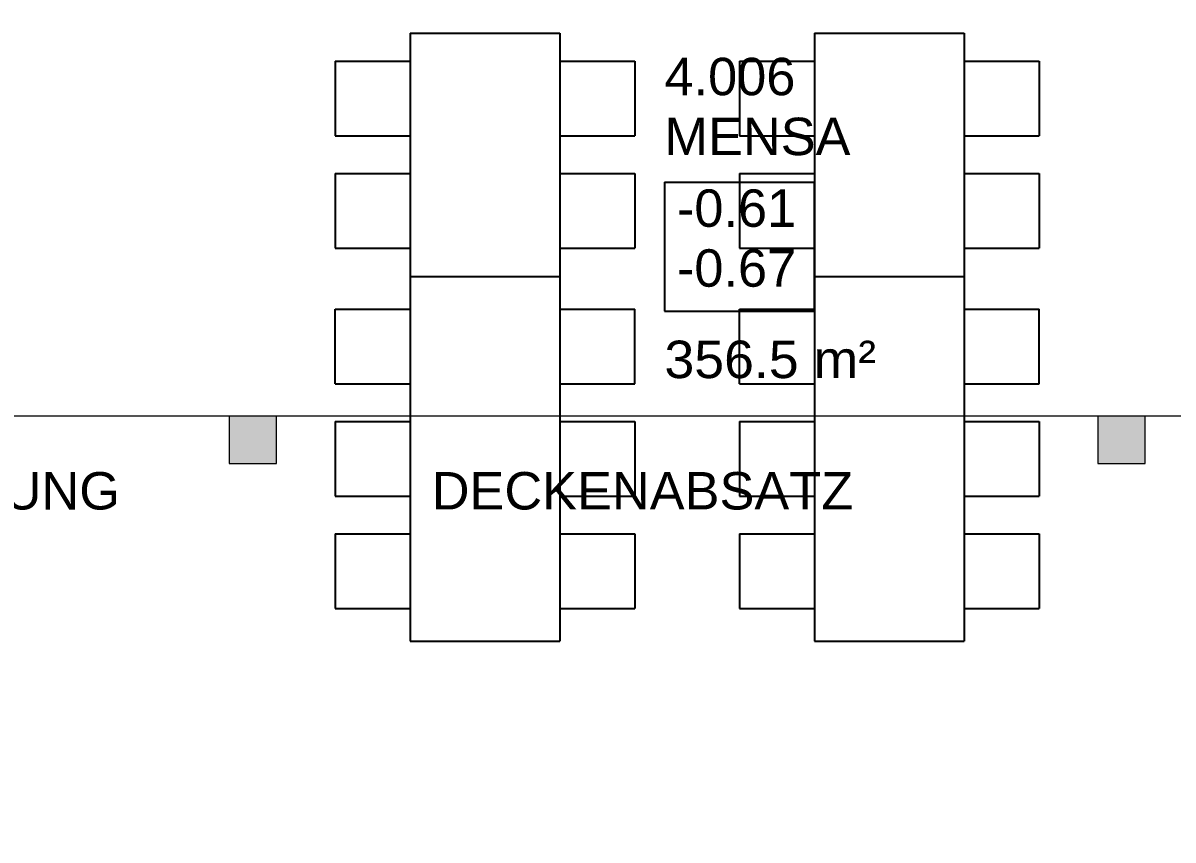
# Model space of a CAD drawing. Header units: metres. Extents: x 5.3 to 99.3, y 16.8 to 86.8.
# Drawn here: x 27.59 to 33.73, y 34.37 to 38.74 of the extents above; entities that cross this region are included whole.
import ezdxf

# ---------------------------------------------------------------- set-up
doc = ezdxf.new("R2010")
doc.units = ezdxf.units.M
for name, color, linetype in [('BEMASSUNG', 7, 'Continuous'), ('GRUNDRISS', 1, 'Continuous'), ('MÖBEL', 7, 'Continuous'), ('SCHRAFFUR', 7, 'Continuous'), ('TEXT', 7, 'Continuous')]:
    doc.layers.add(name, color=color, linetype=linetype)
doc.layers.get('0').off()
doc.styles.add('0.20', font='arial.ttf', dxfattribs={"height": 0.2})
doc.styles.add('ERSTELLTER_STIL_1', font='swissc.ttf', dxfattribs={"width": 1.25})
doc.styles.get("Standard").update_dxf_attribs({"font": 'arial.ttf'})
doc.dimstyles.new('m', dxfattribs={"dimscale": 0.1, "dimtxt": 1.4, "dimasz": 0.9, "dimexe": 0.2275, "dimexo": 10, "dimgap": 0.6, "dimtad": 1, "dimzin": 4, "dimdsep": 46, "dimlunit": 6, "dimtxsty": 'Standard', "dimblk": 'ARCHTICK', "dimcen": 0.09, "dimadec": 0, "dimazin": 0, "dimtfac": 1, "dimtofl": 0, "dimtmove": 0, "dimatfit": 2, "dimfxl": 10, "dimfxlon": 1, "dimtolj": 1, "dimtzin": 0, "dimarcsym": 0})

# ---------------------------------------------------------------- blocks, each defined once
blk = doc.blocks.new('_ArchTick')
at = {"color": 0, "linetype": 'ByBlock', "const_width": 0.15}
blk.add_lwpolyline([(-0.5, -0.5), (0.5, 0.5)], dxfattribs=at)
blk = doc.blocks.new('*D72')
at = {"layer": 'BEMASSUNG', "color": 0, "lineweight": -2, "transparency": 16777216}
for p, q in [((14.8961, 28.1329), (14.8961, 27.1101)), ((83.4561, 28.1329), (83.4561, 27.1101)), ((14.8961, 27.1329), (83.4561, 27.1329))]:
    blk.add_line(p, q, dxfattribs=at)
at = {"layer": 'Defpoints', "color": 0, "lineweight": 18, "transparency": 16777216}
for p in [(83.4561, 61.4559), (14.8961, 36.3859), (83.4561, 27.1329)]:
    blk.add_point(p, dxfattribs=at)
at = {"layer": 'BEMASSUNG', "color": 0, "lineweight": -2, "transparency": 16777216, "xscale": 0.09000000000000001, "yscale": 0.09000000000000001, "zscale": 0.09000000000000001, "rotation": 180}
blk.add_blockref('_ArchTick', (14.8961, 27.1329), dxfattribs=at)
at = {"layer": 'BEMASSUNG', "color": 0, "lineweight": -2, "transparency": 16777216, "xscale": 0.09000000000000001, "yscale": 0.09000000000000001, "zscale": 0.09000000000000001}
blk.add_blockref('_ArchTick', (83.4561, 27.1329), dxfattribs=at)
at = {"layer": 'BEMASSUNG', "color": 0, "lineweight": 18, "transparency": 16777216, "insert": (49.1761, 27.2644), "char_height": 0.14, "attachment_point": 5}
blk.add_mtext('\\A1;68.56', dxfattribs=at)
blk = doc.blocks.new('*D74')
at = {"layer": 'BEMASSUNG', "color": 0, "lineweight": -2, "transparency": 16777216}
for p, q in [((19.5361, 28.9329), (19.5361, 27.9101)), ((42.7361, 28.9329), (42.7361, 27.9101)), ((19.5361, 27.9329), (42.7361, 27.9329))]:
    blk.add_line(p, q, dxfattribs=at)
at = {"layer": 'Defpoints', "color": 0, "lineweight": 18, "transparency": 16777216}
for p in [(19.5361, 36.3859), (42.7361, 31.7459), (42.7361, 27.9329)]:
    blk.add_point(p, dxfattribs=at)
at = {"layer": 'BEMASSUNG', "color": 0, "lineweight": -2, "transparency": 16777216, "xscale": 0.09000000000000001, "yscale": 0.09000000000000001, "zscale": 0.09000000000000001, "rotation": 180}
blk.add_blockref('_ArchTick', (19.5361, 27.9329), dxfattribs=at)
at = {"layer": 'BEMASSUNG', "color": 0, "lineweight": -2, "transparency": 16777216, "xscale": 0.09000000000000001, "yscale": 0.09000000000000001, "zscale": 0.09000000000000001}
blk.add_blockref('_ArchTick', (42.7361, 27.9329), dxfattribs=at)
at = {"layer": 'BEMASSUNG', "color": 0, "lineweight": 18, "transparency": 16777216, "insert": (31.1361, 28.0644), "char_height": 0.14, "attachment_point": 5}
blk.add_mtext('\\A1;23.20', dxfattribs=at)

msp = doc.modelspace()

# ---------------------------------------------------------------- hatches: boundary and pattern name
at = {"layer": 'SCHRAFFUR', "lineweight": 18, "transparency": 33554687}
h = msp.add_hatch(color=256, dxfattribs=at)
h.dxf.hatch_style = 1
h.paths.add_polyline_path([(24.30307, 36.63987), (24.04907, 36.63987), (24.04907, 36.38587), (24.30307, 36.38587)])
h.paths.add_polyline_path([(24.07607, 36.51287, -1), (24.27607, 36.51287, -1)], flags=16)
h.paths.add_polyline_path([(28.94307, 36.63987), (28.68907, 36.63987), (28.68907, 36.38587), (28.94307, 36.38587)])
h.paths.add_polyline_path([(33.58307, 36.63987), (33.32907, 36.63987), (33.32907, 36.38587), (33.58307, 36.38587)])
h.paths.add_polyline_path([(38.22307, 36.63987), (37.96907, 36.63987), (37.96907, 36.38587), (38.22307, 36.38587)])
h.paths.add_polyline_path([(38.22307, 41.27987), (37.96907, 41.27987), (37.96907, 41.02587), (38.22307, 41.02587)])
h.paths.add_polyline_path([(36.27607, 40.94287), (35.41607, 40.94287), (35.41607, 40.79287), (35.78607, 40.79287), (35.78607, 40.66287), (35.92607, 40.66287), (35.92607, 40.79287), (36.27607, 40.79287)])
h.paths.add_polyline_path([(36.96607, 40.94287), (36.27607, 40.94287), (36.27607, 40.79287), (36.96607, 40.79287)])

# ---------------------------------------------------------------- linework, layer by layer
at = {"layer": 'GRUNDRISS', "lineweight": 18, "transparency": 33554687}
for p, q in [((24.30307, 36.63987), (37.96907, 36.63987)), ((28.68907, 36.63987), (28.68907, 36.38587)), ((28.94307, 36.38587), (28.94307, 36.63987)), ((33.32907, 36.63987), (33.32907, 36.38587)), ((33.58307, 36.38587), (33.58307, 36.63987)), ((28.68907, 36.38587), (28.94307, 36.38587)), ((33.32907, 36.38587), (33.58307, 36.38587))]:
    msp.add_line(p, q, dxfattribs=at)
at = {"layer": 'MÖBEL', "linetype": 'Continuous'}
for p, q in [((29.65632, 38.68587), (30.45632, 38.68587)), ((29.65632, 38.68587), (29.65632, 37.38587)), ((30.45632, 38.68587), (30.45632, 37.38587)), ((31.81582, 38.68587), (32.61582, 38.68587)), ((31.81582, 38.68587), (31.81582, 37.38587)), ((32.61582, 38.68587), (32.61582, 37.38587)), ((29.25632, 38.53587), (29.25632, 38.13587)), ((29.25632, 38.53587), (29.65632, 38.53587)), ((30.45632, 38.53587), (30.85632, 38.53587)), ((30.85632, 38.53587), (30.85632, 38.13587)), ((31.41582, 38.53587), (31.41582, 38.13587)), ((31.41582, 38.53587), (31.81582, 38.53587)), ((32.61582, 38.53587), (33.01582, 38.53587)), ((33.01582, 38.53587), (33.01582, 38.13587)), ((29.25632, 38.13587), (29.65632, 38.13587)), ((30.45632, 38.13587), (30.85632, 38.13587)), ((31.41582, 38.13587), (31.81582, 38.13587)), ((32.61582, 38.13587), (33.01582, 38.13587)), ((29.25632, 37.93587), (29.25632, 37.53587)), ((29.25632, 37.93587), (29.65632, 37.93587)), ((30.45632, 37.93587), (30.85632, 37.93587)), ((30.85632, 37.93587), (30.85632, 37.53587)), ((31.41582, 37.93587), (31.41582, 37.53587)), ((31.41582, 37.93587), (31.81582, 37.93587)), ((32.61582, 37.93587), (33.01582, 37.93587)), ((33.01582, 37.93587), (33.01582, 37.53587)), ((29.25632, 37.53587), (29.65632, 37.53587)), ((30.45632, 37.53587), (30.85632, 37.53587)), ((31.41582, 37.53587), (31.81582, 37.53587)), ((32.61582, 37.53587), (33.01582, 37.53587)), ((29.65632, 37.38587), (30.45632, 37.38587)), ((29.65632, 37.38587), (29.65632, 35.43587)), ((30.45632, 37.38587), (30.45632, 35.43587)), ((31.81582, 37.38587), (32.61582, 37.38587)), ((31.81582, 37.38587), (31.81582, 35.43587)), ((32.61582, 37.38587), (32.61582, 35.43587)), ((29.25632, 36.81087), (29.25632, 37.21087)), ((29.25632, 37.21087), (29.65632, 37.21087)), ((30.45632, 37.21087), (30.85632, 37.21087)), ((30.85632, 36.81087), (30.85632, 37.21087)), ((31.41582, 36.81087), (31.41582, 37.21087)), ((31.41582, 37.21087), (31.81582, 37.21087)), ((32.61582, 37.21087), (33.01582, 37.21087)), ((33.01582, 36.81087), (33.01582, 37.21087)), ((29.25632, 36.81087), (29.65632, 36.81087)), ((30.45632, 36.81087), (30.85632, 36.81087)), ((31.41582, 36.81087), (31.81582, 36.81087)), ((32.61582, 36.81087), (33.01582, 36.81087)), ((29.25632, 36.61087), (29.25632, 36.21087)), ((29.25632, 36.61087), (29.65632, 36.61087)), ((30.45632, 36.61087), (30.85632, 36.61087)), ((30.85632, 36.61087), (30.85632, 36.21087)), ((31.41582, 36.61087), (31.41582, 36.21087)), ((31.41582, 36.61087), (31.81582, 36.61087)), ((32.61582, 36.61087), (33.01582, 36.61087)), ((33.01582, 36.61087), (33.01582, 36.21087)), ((29.25632, 36.21087), (29.65632, 36.21087)), ((30.45632, 36.21087), (30.85632, 36.21087)), ((31.41582, 36.21087), (31.81582, 36.21087)), ((32.61582, 36.21087), (33.01582, 36.21087)), ((29.25632, 36.01087), (29.25632, 35.61087)), ((29.25632, 36.01087), (29.65632, 36.01087)), ((30.45632, 36.01087), (30.85632, 36.01087)), ((30.85632, 36.01087), (30.85632, 35.61087)), ((31.41582, 36.01087), (31.41582, 35.61087)), ((31.41582, 36.01087), (31.81582, 36.01087)), ((32.61582, 36.01087), (33.01582, 36.01087)), ((33.01582, 36.01087), (33.01582, 35.61087)), ((29.25632, 35.61087), (29.65632, 35.61087)), ((30.45632, 35.61087), (30.85632, 35.61087)), ((31.41582, 35.61087), (31.81582, 35.61087)), ((32.61582, 35.61087), (33.01582, 35.61087)), ((29.65632, 35.43587), (30.45632, 35.43587)), ((31.81582, 35.43587), (32.61582, 35.43587))]:
    msp.add_line(p, q, dxfattribs=at)
at = {"layer": 'TEXT', "linetype": 'Continuous'}
for p, q in [((31.01492, 37.88965), (31.81492, 37.88965)), ((31.01492, 37.88965), (31.01492, 37.19965)), ((31.81492, 37.88965), (31.81492, 37.19965)), ((31.01492, 37.19965), (31.81492, 37.19965))]:
    msp.add_line(p, q, dxfattribs=at)

# ---------------------------------------------------------------- texts
at = {"layer": 'TEXT', "linetype": 'Continuous', "char_height": 0.2, "attachment_point": 7}
for s, insert, style in [('{4.006}', (31.01492, 38.35058), '0.20'), ('{MENSA}', (31.01492, 38.03058), '0.20'), ('{-0.61}', (31.08152, 37.64748), '0.20'), ('{-0.67}', (31.08152, 37.32748), '0.20'), ('356.5 m²', (31.01492, 36.83934), 'ERSTELLTER_STIL_1'), ('{BETONVORMAUERUNG}', (24.90906, 36.13717), '0.20'), ('{DECKENABSATZ}', (29.77185, 36.13742), '0.20')]:
    msp.add_mtext(s, dxfattribs=dict(at, insert=insert, style=style))

# ---------------------------------------------------------------- dimensions: what is measured, and where the dimension line sits
at = {"layer": 'BEMASSUNG', "lineweight": 18, "transparency": 33554687}
dim = msp.add_linear_dim(base=(83.45607, 27.13287), p1=(14.89607, 36.38587), p2=(83.45607, 61.45587), dimstyle='m', dxfattribs=at)
dim.commit()
dim.dimension.update_dxf_attribs({"geometry": '*D72', "text_midpoint": (49.17607, 27.26436)})
dim = msp.add_linear_dim(base=(42.73607, 27.93287), p1=(19.53607, 36.38587), p2=(42.73607, 31.74587), dimstyle='m', override={"dimtmove": 1}, dxfattribs=at)
dim.commit()
dim.dimension.update_dxf_attribs({"geometry": '*D74', "text_midpoint": (31.13607, 28.0644)})

doc.saveas('drawing.dxf')
